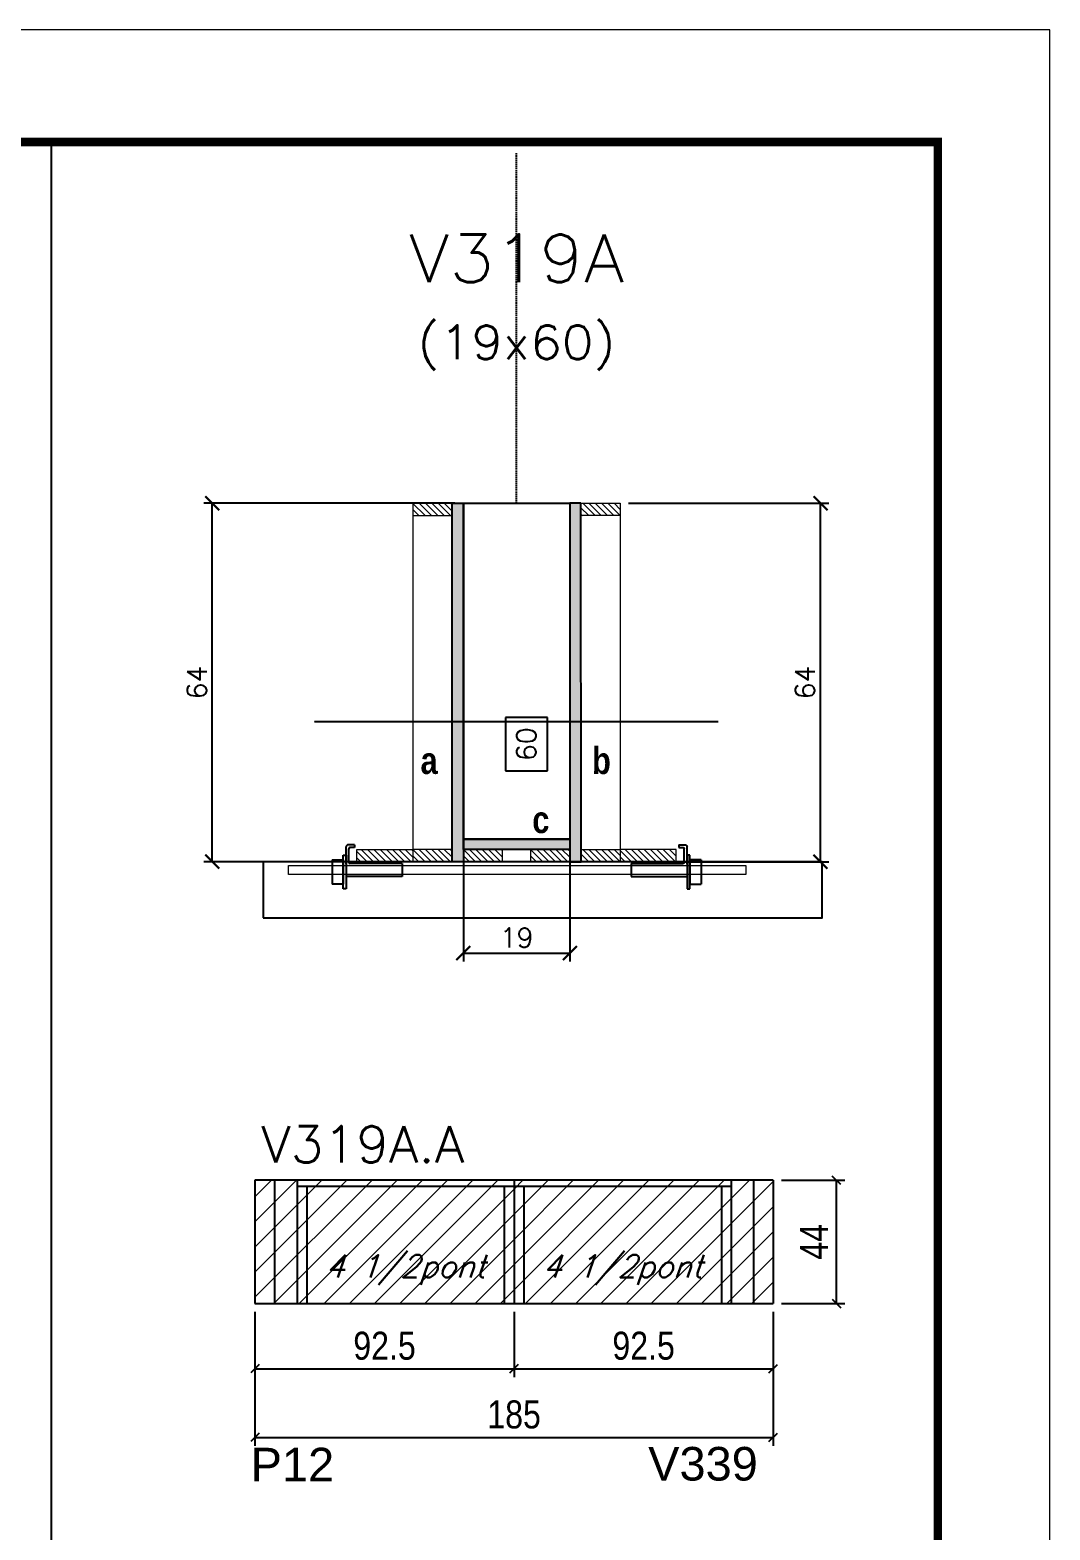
# Model space of a CAD drawing. Extents: x 137137 to 143418, y 10464 to 34486.
# Drawn here: x 143013 to 143377, y 24762 to 25297 of the extents above; entities that cross this region are included whole.
import ezdxf
from ezdxf.enums import TextEntityAlignment as Align

# ---------------------------------------------------------------- set-up
doc = ezdxf.new("R2010")
doc.units = 0
doc.linetypes.add('DASHED', pattern=[0.75, 0.5, -0.25])
doc.linetypes.add('HIDDEN', pattern=[0.375, 0.25, -0.125])
for name, color, linetype in [('5', 5, 'Continuous'), ('barrote', 251, 'Continuous'), ('COTA', 241, 'Continuous'), ('Cota Seção (2x)', 4, 'Continuous'), ('detalhes', 4, 'Continuous'), ('Painéis', 200, 'Continuous'), ('presilha', 1, 'Continuous'), ('SARR_2.2x7', 40, 'Continuous'), ('SARR_3.5x7', 81, 'Continuous'), ('TENSOR', 3, 'Continuous'), ('texto', 7, 'Continuous'), ('Texto de Titulo', 7, 'Continuous'), ('Texto Qtd Sarr', 242, 'Continuous')]:
    doc.layers.add(name, color=color, linetype=linetype)
for name, color, linetype, lineweight in [('CONCRETO', 251, 'Continuous', 25), ('Folhas', 255, 'Continuous', 9), ('Hachura', 251, 'Continuous', 9), ('Madeira', 126, 'Continuous', 18), ('SARRAFO DE PRESSAO', 251, 'DASHED', 9), ('SCO-___-LAJ', 2, 'Continuous', 0), ('Texto Seção', 7, 'Continuous', 15)]:
    doc.layers.add(name, color=color, linetype=linetype, lineweight=lineweight)
doc.styles.add('COTA TECNICA', font='techl___.ttf', dxfattribs={"height": 10})
doc.styles.add('REGUA-120', font='ROMANS.shx', dxfattribs={"height": 15})
doc.styles.add('Romans', font='romans.shx')
doc.styles.get("Standard").update_dxf_attribs({"font": 'arial.ttf'})
doc.styles.add('TECNICA', font='techb___.ttf', dxfattribs={"height": 10})
doc.dimstyles.new('Cota Seção (2x)', dxfattribs={"dimtxt": 7, "dimasz": 5, "dimexe": 3, "dimexo": 3, "dimgap": 2, "dimtad": 3, "dimdec": 1, "dimlfac": 0.5, "dimzin": 12, "dimdsep": 46, "dimtxsty": 'Romans', "dimblk": 'ARCHTICK', "dimcen": 0, "dimclrd": 4, "dimclre": 4, "dimclrt": 1, "dimadec": 1, "dimazin": 3, "dimtfac": 1, "dimtdec": 1, "dimtmove": 0, "dimatfit": 3, "dimldrblk": 'OBLIQUE', "dimfxl": 1, "dimtolj": 1, "dimtzin": 12, "dimarcsym": 0})
doc.dimstyles.new('Cota Seção interna', dxfattribs={"dimtxt": 7, "dimasz": 6, "dimexe": 0.18, "dimexo": 2, "dimgap": -4, "dimtad": 3, "dimdec": 1, "dimlfac": 0.5, "dimzin": 12, "dimdsep": 46, "dimtxsty": 'Romans', "dimblk": 'ARCHTICK', "dimcen": 0.09, "dimse1": 1, "dimse2": 1, "dimsd1": 1, "dimsd2": 1, "dimclrd": 180, "dimclre": 5, "dimclrt": 1, "dimadec": 0, "dimazin": 3, "dimtfac": 1, "dimtdec": 1, "dimtofl": 0, "dimtmove": 0, "dimatfit": 3, "dimldrblk": 'ARCHTICK', "dimfxl": 1, "dimtolj": 1, "dimtzin": 0, "dimarcsym": 0})
doc.dimstyles.new('PAINEL', dxfattribs={"dimtxt": 10, "dimasz": 3, "dimexe": 3, "dimexo": 3, "dimgap": 3, "dimtad": 1, "dimdec": 1, "dimzin": 12, "dimdsep": 46, "dimtxsty": 'COTA TECNICA', "dimblk1": 'OBLIQUE', "dimblk2": 'OBLIQUE', "dimsah": 1, "dimcen": 0.9, "dimclrd": 4, "dimclre": 4, "dimclrt": 240, "dimadec": 1, "dimazin": 3, "dimtfac": 1, "dimtdec": 1, "dimtmove": 0, "dimatfit": 3, "dimfxl": 1, "dimtolj": 1, "dimtzin": 12, "dimarcsym": 0})
pattern_1 = [(315, (166124.48, 16770.5315), (1.12253202, 1.12253202), [])]
pattern_2 = [(315, (166124.48, 16696.9315), (1.12253202, 1.12253202), [])]
pattern_3 = [(45, (1017.865, -8040.026), (-4.49012806, 4.49012806), [])]

# ---------------------------------------------------------------- blocks, each defined once
blk = doc.blocks.new('9999999999')
at = {"layer": 'Folhas'}
blk.add_lwpolyline([(98138.98, 34190.21), (99623.98, 34190.21), (99623.98, 35240.21), (98138.98, 35240.21)], close=True, dxfattribs=at)
at = {"layer": 'Folhas', "color": 30, "const_width": 3}
blk.add_lwpolyline([(98213.98, 34230.21), (99583.98, 34230.21), (99583.98, 35200.21), (98213.98, 35200.21)], close=True, dxfattribs=at)
blk = doc.blocks.new('titulo1')
at = {"layer": 'Defpoints', "color": 252, "linetype": 'HIDDEN', "ltscale": 2}
blk.add_line((0, 0), (0, 125), dxfattribs=at)
at = {"layer": 'Defpoints', "style": 'Romans', "oblique": 15}
blk.add_attdef('FOLHA', text='', height=10, dxfattribs=at).set_placement((0, 15.58), align=Align.MIDDLE_CENTER)
at = {"layer": 'Texto Qtd Sarr', "color": 3, "style": 'Romans', "oblique": 15}
for tag, height, p in [('TITULO', 17, (0, 71.45)), ('SEÇÃO', 12, (0, 41.55))]:
    blk.add_attdef(tag, text='', height=height, dxfattribs=at).set_placement(p, align=Align.MIDDLE_CENTER)
blk = doc.blocks.new('_ArchTick')
at = {"color": 0, "linetype": 'ByBlock', "const_width": 0.15}
blk.add_lwpolyline([(-0.5, -0.5), (0.5, 0.5)], dxfattribs=at)
blk = doc.blocks.new('*D1938')
at = {"layer": 'COTA', "color": 4, "lineweight": -2, "transparency": 16777216}
for p, q in [((143164.86, 25128.18), (143075.21, 25128.18)), ((143078.21, 25000.18), (143078.21, 25128.18)), ((143126.86, 25000.18), (143075.21, 25000.18))]:
    blk.add_line(p, q, dxfattribs=at)
at = {"layer": 'Defpoints', "color": 0, "transparency": 16777216}
for p in [(143078.21, 25128.18), (143167.86, 25128.18), (143129.86, 25000.18)]:
    blk.add_point(p, dxfattribs=at)
at = {"layer": 'COTA', "color": 4, "lineweight": -2, "transparency": 16777216, "xscale": 5, "yscale": 5, "zscale": 5}
for p, rotation in [((143078.21, 25128.18), 90), ((143078.21, 25000.18), 270)]:
    blk.add_blockref('_ArchTick', p, dxfattribs=dict(at, rotation=rotation))
at = {"layer": 'COTA', "color": 1, "transparency": 16777216, "insert": (143072.71, 25064.18), "char_height": 7, "attachment_point": 5, "rotation": 90, "style": 'Romans'}
blk.add_mtext('\\A1;64', dxfattribs=at)
blk = doc.blocks.new('_Oblique')
at = {"color": 0, "linetype": 'ByBlock', "lineweight": -2}
blk.add_line((-0.5, -0.5), (0.5, 0.5), dxfattribs=at)
blk = doc.blocks.new('*D1939')
at = {"layer": 'COTA', "color": 4, "lineweight": -2, "transparency": 16777216}
for p, q in [((143226.85, 25128.18), (143298.34, 25128.18)), ((143295.34, 25000.18), (143295.34, 25128.18)), ((143246.86, 25000.18), (143298.34, 25000.18))]:
    blk.add_line(p, q, dxfattribs=at)
at = {"layer": 'Defpoints', "color": 0, "transparency": 16777216}
for p in [(143223.85, 25128.18), (143295.34, 25128.18), (143243.86, 25000.18)]:
    blk.add_point(p, dxfattribs=at)
at = {"layer": 'COTA', "color": 4, "lineweight": -2, "transparency": 16777216, "xscale": 5, "yscale": 5, "zscale": 5}
for p, rotation in [((143295.34, 25128.18), 90), ((143295.34, 25000.18), 270)]:
    blk.add_blockref('_ArchTick', p, dxfattribs=dict(at, rotation=rotation))
at = {"layer": 'COTA', "color": 1, "transparency": 16777216, "insert": (143289.84, 25064.18), "char_height": 7, "attachment_point": 5, "rotation": 90, "style": 'Romans'}
blk.add_mtext('\\A1;64', dxfattribs=at)
blk = doc.blocks.new('*D1940')
at = {"layer": 'Cota Seção (2x)', "color": 180, "lineweight": -2, "transparency": 16777216}
for p, q in [((143197.84, 25051.66), (143182.84, 25051.66)), ((143182.84, 25051.66), (143182.84, 25032.66)), ((143197.84, 25032.66), (143197.84, 25051.66)), ((143182.84, 25032.66), (143197.84, 25032.66))]:
    blk.add_line(p, q, dxfattribs=at)
at = {"layer": 'Defpoints', "color": 0, "transparency": 16777216}
for p in [(143201.84, 25128.18), (143205.86, 25128.18), (143205.86, 25008.18)]:
    blk.add_point(p, dxfattribs=at)
at = {"layer": 'Cota Seção (2x)', "color": 1, "transparency": 16777216, "insert": (143190.34, 25042.16), "char_height": 7, "attachment_point": 5, "rotation": 90, "style": 'Romans'}
blk.add_mtext('\\A1;60', dxfattribs=at)
blk = doc.blocks.new('PRESILHA METÁLICA 1')
at = {"layer": 'presilha'}
for p, q in [((7.5, 10.64), (7.5, 19.86)), ((12, 21), (8.64, 21)), ((9, 11.57), (9, 18.93)), ((12, 19.5), (9.57, 19.5)), ((12, 21), (12, 19.5)), ((0, 13), (6, 13)), ((0, 13), (0, 0)), ((6, 15.5), (7.5, 15.5)), ((6, -2.5), (6, 15.5)), ((6, 13), (6, 0)), ((7.5, 15.5), (7.5, -2.5)), ((37.5, 11), (9.57, 11)), ((37.5, 11), (37.5, 4.1)), ((6, 0), (0, 0)), ((37.5, 4.1), (7.5, 4.1)), ((7.5, -2.5), (6, -2.5))]:
    blk.add_line(p, q, dxfattribs=at)
for centre, radius, start, end in [((8.64, 19.86), 1.14, 90, 180), ((9.57, 18.93), 0.57, 90, 180), ((9.57, 11.57), 0.57, 180, 270)]:
    blk.add_arc(centre, radius, start, end, dxfattribs=at)
blk = doc.blocks.new('*D1941')
at = {"layer": 'COTA', "color": 4, "lineweight": -2, "transparency": 16777216}
for p, q in [((143167.86, 25001.58), (143167.86, 24964.55)), ((143205.86, 25001.58), (143205.86, 24964.55)), ((143167.86, 24967.55), (143205.86, 24967.55))]:
    blk.add_line(p, q, dxfattribs=at)
at = {"layer": 'Defpoints', "color": 0, "transparency": 16777216}
for p in [(143167.86, 25004.58), (143205.86, 25004.58), (143205.86, 24967.55)]:
    blk.add_point(p, dxfattribs=at)
at = {"layer": 'COTA', "color": 4, "lineweight": -2, "transparency": 16777216, "xscale": 5, "yscale": 5, "zscale": 5, "rotation": 180}
blk.add_blockref('_ArchTick', (143167.86, 24967.55), dxfattribs=at)
at = {"layer": 'COTA', "color": 4, "lineweight": -2, "transparency": 16777216, "xscale": 5, "yscale": 5, "zscale": 5}
blk.add_blockref('_ArchTick', (143205.86, 24967.55), dxfattribs=at)
at = {"layer": 'COTA', "color": 1, "transparency": 16777216, "insert": (143186.86, 24973.05), "char_height": 7, "attachment_point": 5, "style": 'Romans'}
blk.add_mtext('\\A1;19', dxfattribs=at)
blk = doc.blocks.new('*D1942')
at = {"layer": 'COTA', "color": 4, "linetype": 'ByBlock', "lineweight": -2, "transparency": 16777216}
for p, q in [((143281.46, 24886.43), (143304.08, 24886.43)), ((143301.08, 24842.43), (143301.08, 24886.43)), ((143281.46, 24842.43), (143304.08, 24842.43))]:
    blk.add_line(p, q, dxfattribs=at)
at = {"layer": 'Defpoints', "color": 0, "linetype": 'ByBlock', "transparency": 16777216}
for p in [(143278.46, 24886.43), (143301.08, 24886.43), (143278.46, 24842.43)]:
    blk.add_point(p, dxfattribs=at)
at = {"layer": 'COTA', "color": 4, "linetype": 'ByBlock', "lineweight": -2, "transparency": 16777216, "xscale": 3, "yscale": 3, "zscale": 3}
for p, rotation in [((143301.08, 24886.43), 90), ((143301.08, 24842.43), 270)]:
    blk.add_blockref('_Oblique', p, dxfattribs=dict(at, rotation=rotation))
at = {"layer": 'COTA', "color": 240, "linetype": 'ByBlock', "transparency": 16777216, "insert": (143293.01, 24864.43), "char_height": 10, "attachment_point": 5, "rotation": 90, "style": 'COTA TECNICA'}
blk.add_mtext('\\A1;44', dxfattribs=at)
blk = doc.blocks.new('*D1943')
at = {"layer": 'COTA', "color": 4, "lineweight": -2, "transparency": 16777216}
for p, q in [((143093.46, 24839.43), (143093.46, 24816.15)), ((143185.96, 24839.43), (143185.96, 24816.15)), ((143093.46, 24819.15), (143185.96, 24819.15))]:
    blk.add_line(p, q, dxfattribs=at)
at = {"layer": 'Defpoints', "color": 0, "transparency": 16777216}
for p in [(143093.46, 24842.43), (143185.96, 24842.43), (143185.96, 24819.15)]:
    blk.add_point(p, dxfattribs=at)
at = {"layer": 'COTA', "color": 4, "lineweight": -2, "transparency": 16777216, "xscale": 3, "yscale": 3, "zscale": 3, "rotation": 180}
blk.add_blockref('_Oblique', (143093.46, 24819.15), dxfattribs=at)
at = {"layer": 'COTA', "color": 4, "lineweight": -2, "transparency": 16777216, "xscale": 3, "yscale": 3, "zscale": 3}
blk.add_blockref('_Oblique', (143185.96, 24819.15), dxfattribs=at)
at = {"layer": 'COTA', "color": 240, "transparency": 16777216, "insert": (143139.71, 24827.29), "char_height": 10, "attachment_point": 5, "style": 'COTA TECNICA'}
blk.add_mtext('\\A1;92.5', dxfattribs=at)
blk = doc.blocks.new('*D1944')
at = {"layer": 'COTA', "color": 4, "lineweight": -2, "transparency": 16777216}
for p, q in [((143185.96, 24839.43), (143185.96, 24816.15)), ((143278.46, 24839.43), (143278.46, 24816.15)), ((143185.96, 24819.15), (143278.46, 24819.15))]:
    blk.add_line(p, q, dxfattribs=at)
at = {"layer": 'Defpoints', "color": 0, "transparency": 16777216}
for p in [(143185.96, 24842.43), (143278.46, 24842.43), (143278.46, 24819.15)]:
    blk.add_point(p, dxfattribs=at)
at = {"layer": 'COTA', "color": 4, "lineweight": -2, "transparency": 16777216, "xscale": 3, "yscale": 3, "zscale": 3, "rotation": 180}
blk.add_blockref('_Oblique', (143185.96, 24819.15), dxfattribs=at)
at = {"layer": 'COTA', "color": 4, "lineweight": -2, "transparency": 16777216, "xscale": 3, "yscale": 3, "zscale": 3}
blk.add_blockref('_Oblique', (143278.46, 24819.15), dxfattribs=at)
at = {"layer": 'COTA', "color": 240, "transparency": 16777216, "insert": (143232.21, 24827.29), "char_height": 10, "attachment_point": 5, "style": 'COTA TECNICA'}
blk.add_mtext('\\A1;92.5', dxfattribs=at)
blk = doc.blocks.new('*D1945')
at = {"layer": 'COTA', "color": 4, "lineweight": -2, "ltscale": 25, "transparency": 16777216}
for p, q in [((143093.46, 24839.43), (143093.46, 24791.62)), ((143278.46, 24839.43), (143278.46, 24791.62)), ((143093.46, 24794.62), (143278.46, 24794.62))]:
    blk.add_line(p, q, dxfattribs=at)
at = {"layer": 'Defpoints', "color": 0, "ltscale": 25, "transparency": 16777216}
for p in [(143093.46, 24842.43), (143278.46, 24842.43), (143278.46, 24794.62)]:
    blk.add_point(p, dxfattribs=at)
at = {"layer": 'COTA', "color": 4, "lineweight": -2, "ltscale": 25, "transparency": 16777216, "xscale": 3, "yscale": 3, "zscale": 3, "rotation": 180}
blk.add_blockref('_Oblique', (143093.46, 24794.62), dxfattribs=at)
at = {"layer": 'COTA', "color": 4, "lineweight": -2, "ltscale": 25, "transparency": 16777216, "xscale": 3, "yscale": 3, "zscale": 3}
blk.add_blockref('_Oblique', (143278.46, 24794.62), dxfattribs=at)
at = {"layer": 'COTA', "color": 240, "ltscale": 25, "transparency": 16777216, "insert": (143185.96, 24802.75), "char_height": 10, "attachment_point": 5, "style": 'COTA TECNICA'}
blk.add_mtext('\\A1;185', dxfattribs=at)

msp = doc.modelspace()

# ---------------------------------------------------------------- hatches: boundary and pattern name
at = {"layer": 'Hachura'}
h = msp.add_hatch(dxfattribs=at)
h.set_pattern_fill('ANSI31', color=256, scale=0.5, angle=270, style=0)
h.set_pattern_definition([(315, (166124.48, 16820.5315), (1.12253202, 1.12253202), [])])
h.paths.add_polyline_path([(143163.86, 25123.78), (143163.86, 25128.18), (143149.86, 25128.18), (143149.86, 25123.78)])
h = msp.add_hatch(color=256, dxfattribs=at)
h.dxf.hatch_style = 1
h.paths.add_polyline_path([(143163.86, 25128.18), (143167.86, 25128.18), (143167.86, 25000.18), (143163.86, 25000.18)])
h = msp.add_hatch(color=256, dxfattribs=at)
h.dxf.hatch_style = 1
h.paths.add_polyline_path([(143209.85, 25128.18), (143205.85, 25128.18), (143205.86, 25000.18), (143209.86, 25000.18)])
h = msp.add_hatch(dxfattribs=at)
h.set_pattern_fill('ANSI31', color=256, scale=0.5, angle=270, style=0)
h.set_pattern_definition([(315, (166124.4897, 16820.5315), (1.12253202, 1.12253202), [])])
h.paths.add_polyline_path([(143209.85, 25123.78), (143209.85, 25128.18), (143223.85, 25128.18), (143223.85, 25123.78)])
h = msp.add_hatch(dxfattribs=at)
h.set_pattern_fill('ANSI31', color=256, scale=0.5, angle=270, style=0)
h.set_pattern_definition(pattern_1)
h.paths.add_polyline_path([(143129.86, 25000.18), (143129.86, 25004.58), (143149.86, 25004.58), (143149.86, 25000.18)])
h = msp.add_hatch(dxfattribs=at)
h.set_pattern_fill('ANSI31', color=256, scale=0.5, angle=270, style=0)
h.set_pattern_definition(pattern_2)
h.paths.add_polyline_path([(143163.86, 25000.18), (143163.86, 25004.58), (143149.86, 25004.58), (143149.86, 25000.18)])
h = msp.add_hatch(color=256, dxfattribs=at)
h.dxf.hatch_style = 1
h.paths.add_polyline_path([(143167.86, 25004.58), (143167.86, 25008.18), (143205.86, 25008.18), (143205.86, 25004.58)])
h = msp.add_hatch(dxfattribs=at)
h.set_pattern_fill('ANSI31', color=256, scale=0.5, angle=270, style=0)
h.set_pattern_definition([(315, (166142.48, 16696.9315), (1.12253202, 1.12253202), [])])
h.paths.add_polyline_path([(143181.86, 25000.18), (143181.86, 25004.58), (143167.86, 25004.58), (143167.86, 25000.18)])
h = msp.add_hatch(dxfattribs=at)
h.set_pattern_fill('ANSI31', color=256, scale=0.5, angle=270, style=0)
h.set_pattern_definition([(315, (166166.4797, 16696.9315), (1.12253202, 1.12253202), [])])
h.paths.add_polyline_path([(143205.86, 25000.18), (143205.86, 25004.58), (143191.86, 25004.58), (143191.86, 25000.18)])
h = msp.add_hatch(dxfattribs=at)
h.set_pattern_fill('ANSI31', color=256, scale=0.5, angle=270, style=0)
h.set_pattern_definition(pattern_2)
h.paths.add_polyline_path([(143209.86, 25000.18), (143209.86, 25004.58), (143223.86, 25004.58), (143223.86, 25000.18)])
h = msp.add_hatch(dxfattribs=at)
h.set_pattern_fill('ANSI31', color=256, scale=0.5, angle=270, style=0)
h.set_pattern_definition(pattern_1)
h.paths.add_polyline_path([(143243.86, 25000.18), (143243.86, 25004.58), (143223.86, 25004.58), (143223.86, 25000.18)])
at = {"layer": 'Hachura', "linetype": 'ByBlock'}
h = msp.add_hatch(dxfattribs=at)
h.set_pattern_fill('ANSI31', color=256, scale=2)
h.set_pattern_definition(pattern_3)
h.paths.add_polyline_path([(143093.46, 24886.43), (143093.46, 24842.43), (143185.96, 24842.43), (143185.96, 24886.43)])
h.paths.add_polyline_path([(143110.64, 24846.44), (143178.26, 24846.44), (143183.76, 24862.42), (143116.14, 24862.42)], flags=24)
h = msp.add_hatch(dxfattribs=at)
h.set_pattern_fill('ANSI31', color=256, scale=2)
h.set_pattern_definition(pattern_3)
h.paths.add_polyline_path([(143185.96, 24886.43), (143185.96, 24842.43), (143278.46, 24842.43), (143278.46, 24886.43)])
h.paths.add_polyline_path([(143188.14, 24846.44), (143255.76, 24846.44), (143261.26, 24862.42), (143193.64, 24862.42)], flags=24)

# ---------------------------------------------------------------- linework, layer by layer
at = {"layer": 'barrote'}
msp.add_lwpolyline([(143096.4, 24980.18), (143295.99, 24980.18), (143295.99, 25000.18), (143096.4, 25000.18)], close=True, dxfattribs=at)
at = {"layer": 'CONCRETO'}
msp.add_lwpolyline([(143167.86, 25128.18), (143167.86, 25128.18), (143167.86, 25128.18), (143167.86, 25128.18), (143205.86, 25128.18), (143205.86, 25128.18), (143205.86, 25128.18), (143205.86, 25008.18), (143167.86, 25008.18), (143167.86, 25128.18)], close=True, dxfattribs=at)
at = {"layer": 'COTA', "linetype": 'ByBlock'}
msp.add_line((143020.69, 25257.18), (143020.69, 24486.42), dxfattribs=at)
at = {"layer": 'Madeira'}
for points in [[(143163.86, 25123.78), (143163.86, 25128.18), (143149.86, 25128.18), (143149.86, 25123.78)], [(143163.86, 25128.18), (143149.86, 25128.18), (143149.86, 25000.18), (143163.86, 25000.18)], [(143209.85, 25123.78), (143209.85, 25128.18), (143223.85, 25128.18), (143223.85, 25123.78)], [(143209.85, 25128.18), (143223.85, 25128.18), (143223.86, 25000.18), (143209.86, 25000.18)], [(143129.86, 25000.18), (143129.86, 25004.58), (143149.86, 25004.58), (143149.86, 25000.18)], [(143163.86, 25000.18), (143163.86, 25004.58), (143149.86, 25004.58), (143149.86, 25000.18)], [(143181.86, 25000.18), (143181.86, 25004.58), (143167.86, 25004.58), (143167.86, 25000.18)], [(143205.86, 25000.18), (143205.86, 25004.58), (143191.86, 25004.58), (143191.86, 25000.18)], [(143209.86, 25000.18), (143209.86, 25004.58), (143223.86, 25004.58), (143223.86, 25000.18)], [(143243.86, 25000.18), (143243.86, 25004.58), (143223.86, 25004.58), (143223.86, 25000.18)]]:
    msp.add_lwpolyline(points, close=True, dxfattribs=at)
at = {"layer": 'Painéis', "linetype": 'ByBlock'}
for p, q in [((143093.46, 24886.43), (143093.46, 24842.43)), ((143278.46, 24886.43), (143093.46, 24886.43)), ((143185.96, 24886.43), (143185.96, 24842.43)), ((143278.46, 24886.43), (143278.46, 24842.43)), ((143093.46, 24842.43), (143278.46, 24842.43))]:
    msp.add_line(p, q, dxfattribs=at)
at = {"layer": 'Painéis'}
for points in [[(143163.86, 25128.18), (143167.86, 25128.18), (143167.86, 25000.18), (143163.86, 25000.18)], [(143209.85, 25128.18), (143205.85, 25128.18), (143205.86, 25000.18), (143209.86, 25000.18)], [(143167.86, 25004.58), (143167.86, 25008.18), (143205.86, 25008.18), (143205.86, 25004.58)]]:
    msp.add_lwpolyline(points, close=True, dxfattribs=at)
at = {"layer": 'SARR_2.2x7', "linetype": 'Continuous'}
for p, q in [((143100.46, 24886.43), (143100.46, 24842.43)), ((143271.46, 24886.43), (143271.46, 24842.43)), ((143185.96, 24884.23), (143108.46, 24884.23)), ((143263.46, 24884.23), (143185.96, 24884.23))]:
    msp.add_line(p, q, dxfattribs=at)
at = {"layer": 'SARR_3.5x7'}
for p, q in [((143108.46, 24886.43), (143108.46, 24842.43)), ((143263.46, 24886.43), (143263.46, 24842.43)), ((143111.96, 24884.23), (143111.96, 24842.43)), ((143182.46, 24884.23), (143182.46, 24842.43)), ((143189.46, 24884.23), (143189.46, 24842.43)), ((143259.96, 24884.23), (143259.96, 24842.43))]:
    msp.add_line(p, q, dxfattribs=at)
at = {"layer": 'SCO-___-LAJ', "color": 1}
msp.add_lwpolyline([(143105.41, 24998.84), (143268.67, 24998.84), (143268.67, 24995.64), (143105.41, 24995.64)], close=True, dxfattribs=at)
at = {"layer": 'TENSOR', "linetype": 'HIDDEN', "ltscale": 0.5}
msp.add_line((143258.86, 25050.15), (143114.56, 25050.15), dxfattribs=at)

# ---------------------------------------------------------------- block references
at = {"layer": 'presilha', "yscale": 0.6666666666666666, "zscale": 0.6666666666666666}
for p, xscale in [((143120.99, 24992.21), 0.6666666666666666), ((143252.73, 24992.21), -0.6666666666666666)]:
    msp.add_blockref('PRESILHA METÁLICA 1', p, dxfattribs=dict(at, xscale=xscale))
at = {"layer": 'SARRAFO DE PRESSAO', "color": 6, "linetype": 'ByBlock'}
msp.add_blockref('9999999999', (43753.31, -9943.03), dxfattribs=at)
at = {"layer": 'Texto Seção'}
ref = msp.add_blockref('titulo1', (143186.86, 25128.18), dxfattribs=at)
ref.add_attrib('TITULO', 'V319A', dxfattribs={"layer": 'Texto de Titulo', "color": 7, "height": 17, "style": 'Romans', "width": 1.1}).set_placement((143186.86, 25215.68), align=Align.MIDDLE_CENTER)
ref.add_attrib('SEÇÃO', '(19x60)', dxfattribs={"layer": 'Texto de Titulo', "color": 7, "height": 12, "style": 'Romans', "width": 1.1}).set_placement((143186.86, 25185.68), align=Align.MIDDLE_CENTER)

# ---------------------------------------------------------------- texts
at = {"layer": '5', "linetype": 'Continuous'}
for s, p in [('P12', (143091.91, 24778.9)), ('V339', (143233.83, 24779.2))]:
    msp.add_text(s, height=12, rotation=0, dxfattribs=at).set_placement(p)
at = {"layer": 'detalhes', "style": 'TECNICA'}
for s, p in [('b', (143213.79, 25031.5)), ('a', (143152.56, 25031.51)), ('c', (143192.46, 25010.41))]:
    msp.add_text(s, height=9.6, dxfattribs=at).set_placement(p)
at = {"layer": 'texto', "color": 2, "char_height": 8, "attachment_point": 5, "style": 'Romans'}
for insert in [(143147.21, 24854.43), (143224.71, 24854.43)]:
    msp.add_mtext('{\\Q19;\\C256;4 1/2pont}', dxfattribs=dict(at, insert=insert))
at = {"layer": 'Texto Seção', "style": 'REGUA-120', "width": 1.05}
msp.add_text('V319A.A', height=13, dxfattribs=at).set_placement((143095.67, 24892.8))

# ---------------------------------------------------------------- dimensions: what is measured, and where the dimension line sits
at = {"layer": 'COTA'}
for base, p1, p2, picture, middle in [((143078.21, 25128.18), (143129.86, 25000.18), (143167.86, 25128.18), '*D1938', (143072.71, 25064.18)), ((143295.34, 25128.18), (143243.86, 25000.18), (143223.85, 25128.18), '*D1939', (143289.84, 25064.18))]:
    dim = msp.add_linear_dim(base=base, p1=p1, p2=p2, angle=90, dimstyle='Cota Seção (2x)', dxfattribs=at)
    dim.commit()
    dim.dimension.update_dxf_attribs({"geometry": picture, "text_midpoint": middle})
for base, p1, p2, dimstyle, picture, middle in [((143205.86, 24967.55), (143167.86, 25004.58), (143205.86, 25004.58), 'Cota Seção (2x)', '*D1941', (143186.86, 24973.05)), ((143185.96, 24819.15), (143093.46, 24842.43), (143185.96, 24842.43), 'PAINEL', '*D1943', (143139.71, 24827.29)), ((143278.46, 24819.15), (143185.96, 24842.43), (143278.46, 24842.43), 'PAINEL', '*D1944', (143232.21, 24827.29))]:
    dim = msp.add_linear_dim(base=base, p1=p1, p2=p2, dimstyle=dimstyle, dxfattribs=at)
    dim.commit()
    dim.dimension.update_dxf_attribs({"geometry": picture, "text_midpoint": middle})
at = {"layer": 'COTA', "linetype": 'ByBlock'}
dim = msp.add_linear_dim(base=(143301.08, 24886.43), p1=(143278.46, 24842.43), p2=(143278.46, 24886.43), angle=90, dimstyle='PAINEL', dxfattribs=at)
dim.commit()
dim.dimension.update_dxf_attribs({"geometry": '*D1942', "text_midpoint": (143293.01, 24864.43)})
at = {"layer": 'COTA', "ltscale": 25}
dim = msp.add_linear_dim(base=(143278.46, 24794.62), p1=(143093.46, 24842.43), p2=(143278.46, 24842.43), dimstyle='PAINEL', dxfattribs=at)
dim.commit()
dim.dimension.update_dxf_attribs({"geometry": '*D1945', "text_midpoint": (143185.96, 24802.75)})
at = {"layer": 'Cota Seção (2x)'}
dim = msp.add_linear_dim(base=(143201.84, 25128.18), p1=(143205.86, 25008.18), p2=(143205.86, 25128.18), angle=90, dimstyle='Cota Seção interna', dxfattribs=at)
dim.commit()
dim.dimension.update_dxf_attribs({"geometry": '*D1940', "text_midpoint": (143201.84, 25042.16), "dimtype": 160})

doc.saveas('drawing.dxf')
